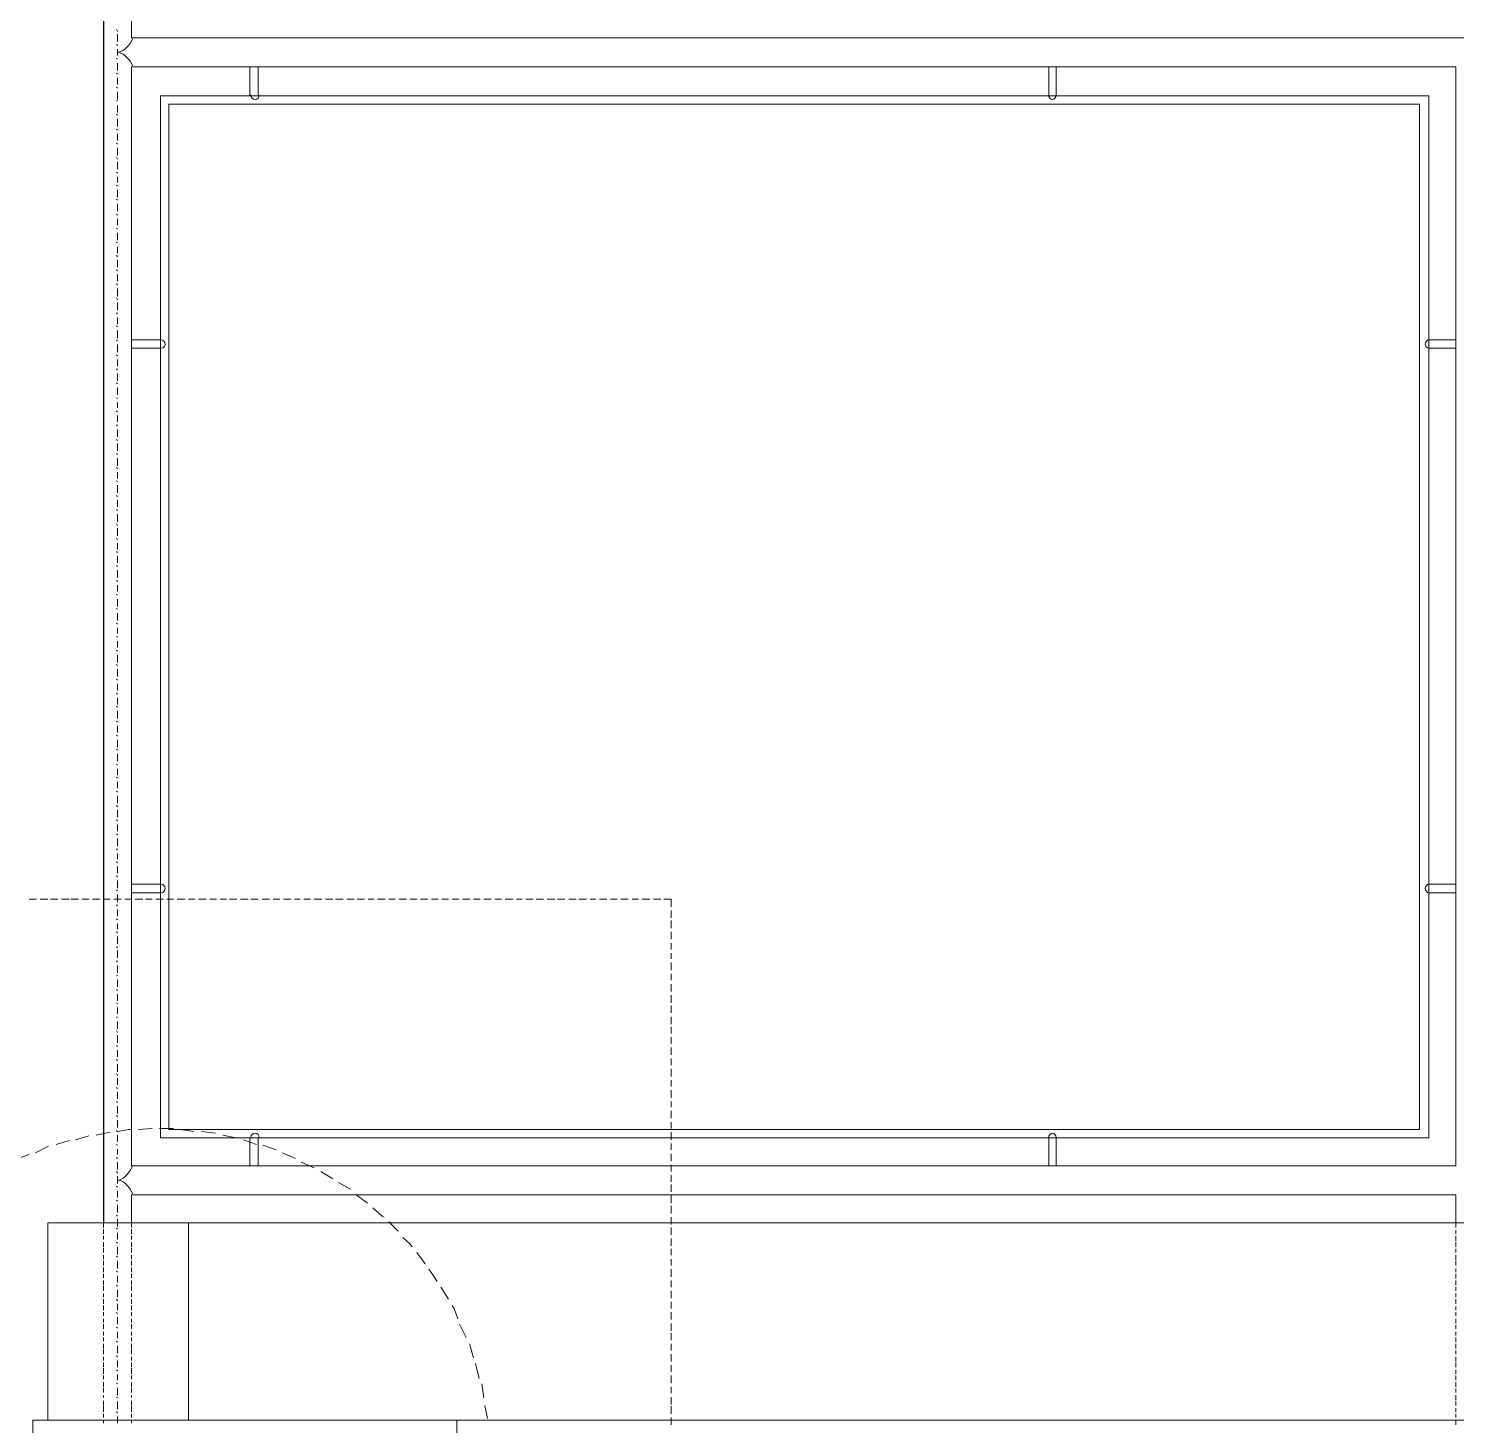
# Model space of a CAD drawing. Header units: millimetres. Extents: x 2928 to 3112, y 1220 to 1280.
# Drawn here: x 3056.533 to 3059.067, y 1234.446 to 1236.924 of the extents above; entities that cross this region are included whole.
import ezdxf

# ---------------------------------------------------------------- set-up
doc = ezdxf.new("R2010")
doc.units = ezdxf.units.MM

msp = doc.modelspace()

# ---------------------------------------------------------------- linework, layer by layer
at = {"color": 7, "linetype": 'Continuous', "lineweight": -2, "true_color": 0x000007}
msp.add_lwpolyline([(3098.42618, 1234.8053), (3098.42618, 1240.35609), (3056.66629, 1240.35609), (3056.66629, 1234.8053)], dxfattribs=at)
at = {"color": 7, "linetype": 'Continuous', "lineweight": 5, "true_color": 0x000007}
for points in [[(3056.71591, 1236.90752), (3056.71591, 1240.30647), (3056.71591, 1240.30647)], [(3056.71591, 1234.9062), (3056.71591, 1236.85625), (3059.06622, 1236.85625)], [(3056.92596, 1236.85625), (3056.92596, 1236.80497), (3056.92596, 1236.80497)], [(3056.94085, 1236.80497), (3056.94085, 1236.85625), (3056.92596, 1236.85625)], [(3058.34343, 1236.80497), (3058.34343, 1236.85625), (3058.35666, 1236.85625)], [(3058.35666, 1236.85625), (3058.35666, 1236.80497), (3058.35666, 1236.80497)], [(3059.06622, 1234.9062), (3059.06622, 1236.85625), (3059.06622, 1236.85625)], [(3056.71591, 1236.37163), (3056.76718, 1236.37163), (3056.76718, 1236.37163)], [(3056.76718, 1236.35674), (3056.71591, 1236.35674), (3056.71591, 1236.37163)], [(3059.06622, 1236.37163), (3059.01826, 1236.37163), (3059.01826, 1236.37163)], [(3059.01826, 1236.35674), (3059.06622, 1236.35674), (3059.06622, 1236.37163)], [(3056.76718, 1235.4057), (3056.71591, 1235.4057), (3056.71591, 1235.39081)], [(3056.71591, 1235.39081), (3056.76718, 1235.39081), (3056.76718, 1235.39081)], [(3059.01826, 1235.4057), (3059.06622, 1235.4057), (3059.06622, 1235.39081)], [(3059.06622, 1235.39081), (3059.01826, 1235.39081), (3059.01826, 1235.39081)], [(3056.92596, 1234.9062), (3056.92596, 1234.95581), (3056.92596, 1234.95581)], [(3056.94085, 1234.95581), (3056.94085, 1234.9062), (3056.92596, 1234.9062)], [(3058.34343, 1234.95581), (3058.34343, 1234.9062), (3058.35666, 1234.9062)], [(3058.35666, 1234.9062), (3058.35666, 1234.95581), (3058.35666, 1234.95581)], [(3056.71591, 1234.9062), (3059.06622, 1234.9062), (3059.06622, 1234.9062)], [(3056.71591, 1234.8053), (3056.71591, 1234.85492), (3056.71591, 1234.85492)], [(3056.71591, 1234.85492), (3059.06622, 1234.85492), (3059.06622, 1234.85492)], [(3059.06622, 1234.8053), (3059.06622, 1234.85492), (3059.06622, 1234.85492)]]:
    msp.add_lwpolyline(points, dxfattribs=at)
for points in [[(3056.71591, 1236.90752), (3061.46781, 1236.90752), (3061.46781, 1240.30647), (3056.71591, 1240.30647)], [(3059.01826, 1236.80497), (3056.76718, 1236.80497), (3056.76718, 1234.95581), (3059.01826, 1234.95581)], [(3056.78206, 1234.9707), (3059.00172, 1234.9707), (3059.00172, 1236.79009), (3056.78206, 1236.79009)]]:
    msp.add_lwpolyline(points, close=True, dxfattribs=at)
at = {"color": 252, "linetype": 'Continuous', "lineweight": 13, "true_color": 0x989898}
for points in [[(3056.6911, 1236.9191), (3056.68944, 1236.92241), (3056.68944, 1236.92241)], [(3056.6911, 1236.90091), (3056.6911, 1236.91414), (3056.6911, 1236.91414)], [(3056.6911, 1236.89429), (3056.68944, 1236.89594), (3056.68944, 1236.89594)], [(3056.6911, 1236.8761), (3056.6911, 1236.88767), (3056.6911, 1236.88767)], [(3056.6911, 1236.86948), (3056.68944, 1236.87113), (3056.68944, 1236.87113)], [(3056.6911, 1236.84963), (3056.6911, 1236.86286), (3056.6911, 1236.86286)], [(3056.6911, 1236.84302), (3056.68944, 1236.84467), (3056.68944, 1236.84467)], [(3056.6911, 1236.82482), (3056.6911, 1236.8364), (3056.6911, 1236.8364)], [(3056.6911, 1236.81821), (3056.68944, 1236.81986), (3056.68944, 1236.81986)], [(3056.6911, 1236.79836), (3056.6911, 1236.81159), (3056.6911, 1236.81159)], [(3056.6911, 1236.79505), (3056.68944, 1236.7967), (3056.68944, 1236.7967)], [(3056.6911, 1236.7752), (3056.6911, 1236.78843), (3056.6911, 1236.78843)], [(3056.6911, 1236.77024), (3056.68944, 1236.77189), (3056.68944, 1236.77189)], [(3056.6911, 1236.75039), (3056.6911, 1236.76362), (3056.6911, 1236.76362)], [(3056.6911, 1236.74378), (3056.68944, 1236.74543), (3056.68944, 1236.74543)], [(3056.6911, 1236.72558), (3056.6911, 1236.73716), (3056.6911, 1236.73716)], [(3056.6911, 1236.71897), (3056.68944, 1236.72062), (3056.68944, 1236.72062)], [(3056.6911, 1236.69912), (3056.6911, 1236.71235), (3056.6911, 1236.71235)], [(3056.6911, 1236.6925), (3056.68944, 1236.69581), (3056.68944, 1236.69581)], [(3056.6911, 1236.67431), (3056.6911, 1236.68754), (3056.6911, 1236.68754)], [(3056.6911, 1236.66769), (3056.68944, 1236.66935), (3056.68944, 1236.66935)], [(3056.6911, 1236.65115), (3056.6911, 1236.66108), (3056.6911, 1236.66108)], [(3056.6911, 1236.64454), (3056.68944, 1236.64619), (3056.68944, 1236.64619)], [(3056.6911, 1236.62469), (3056.6911, 1236.63792), (3056.6911, 1236.63792)], [(3056.6911, 1236.61973), (3056.68944, 1236.62138), (3056.68944, 1236.62138)], [(3056.6911, 1236.59988), (3056.6911, 1236.61311), (3056.6911, 1236.61311)], [(3056.6911, 1236.59326), (3056.68944, 1236.59492), (3056.68944, 1236.59492)], [(3056.6911, 1236.57507), (3056.6911, 1236.58665), (3056.6911, 1236.58665)], [(3056.6911, 1236.56845), (3056.68944, 1236.57011), (3056.68944, 1236.57011)], [(3056.6911, 1236.54861), (3056.6911, 1236.56184), (3056.6911, 1236.56184)], [(3056.6911, 1236.54364), (3056.68944, 1236.5453), (3056.68944, 1236.5453)], [(3056.6911, 1236.52545), (3056.6911, 1236.53703), (3056.6911, 1236.53703)], [(3056.6911, 1236.51883), (3056.68944, 1236.52214), (3056.68944, 1236.52214)], [(3056.6911, 1236.50064), (3056.6911, 1236.51387), (3056.6911, 1236.51387)], [(3056.6911, 1236.49402), (3056.68944, 1236.49568), (3056.68944, 1236.49568)], [(3056.6911, 1236.47583), (3056.6911, 1236.48741), (3056.6911, 1236.48741)], [(3056.6911, 1236.46921), (3056.68944, 1236.47087), (3056.68944, 1236.47087)], [(3056.6911, 1236.44937), (3056.6911, 1236.4626), (3056.6911, 1236.4626)], [(3056.6911, 1236.44275), (3056.68944, 1236.44606), (3056.68944, 1236.44606)], [(3056.6911, 1236.42456), (3056.6911, 1236.43779), (3056.6911, 1236.43779)], [(3056.6911, 1236.41794), (3056.68944, 1236.41959), (3056.68944, 1236.41959)], [(3056.6911, 1236.39478), (3056.68944, 1236.39644), (3056.68944, 1236.39644)], [(3056.6911, 1236.39975), (3056.6911, 1236.41132), (3056.6911, 1236.41132)], [(3056.6911, 1236.36997), (3056.68944, 1236.37163), (3056.68944, 1236.37163)], [(3056.6911, 1236.37494), (3056.6911, 1236.38817), (3056.6911, 1236.38817)], [(3056.6911, 1236.35013), (3056.6911, 1236.36336), (3056.6911, 1236.36336)], [(3056.6911, 1236.34351), (3056.68944, 1236.34517), (3056.68944, 1236.34517)], [(3056.6911, 1236.3187), (3056.68944, 1236.32036), (3056.68944, 1236.32036)], [(3056.6911, 1236.32532), (3056.6911, 1236.3369), (3056.6911, 1236.3369)], [(3056.6911, 1236.29389), (3056.68944, 1236.29555), (3056.68944, 1236.29555)], [(3056.6911, 1236.29885), (3056.6911, 1236.31209), (3056.6911, 1236.31209)], [(3056.6911, 1236.27404), (3056.6911, 1236.28728), (3056.6911, 1236.28728)], [(3056.6911, 1236.26743), (3056.68944, 1236.26908), (3056.68944, 1236.26908)], [(3056.6911, 1236.24427), (3056.68944, 1236.24593), (3056.68944, 1236.24593)], [(3056.6911, 1236.25089), (3056.6911, 1236.26081), (3056.6911, 1236.26081)], [(3056.6911, 1236.21946), (3056.68944, 1236.22112), (3056.68944, 1236.22112)], [(3056.6911, 1236.22608), (3056.6911, 1236.23766), (3056.6911, 1236.23766)], [(3056.6911, 1236.193), (3056.68944, 1236.19465), (3056.68944, 1236.19465)], [(3056.6911, 1236.19961), (3056.6911, 1236.21285), (3056.6911, 1236.21285)], [(3056.6911, 1236.16819), (3056.68944, 1236.16984), (3056.68944, 1236.16984)], [(3056.6911, 1236.1748), (3056.6911, 1236.18804), (3056.6911, 1236.18804)], [(3056.6911, 1236.14338), (3056.68944, 1236.14503), (3056.68944, 1236.14503)], [(3056.6911, 1236.14834), (3056.6911, 1236.16157), (3056.6911, 1236.16157)], [(3056.6911, 1236.12022), (3056.68944, 1236.12188), (3056.68944, 1236.12188)], [(3056.6911, 1236.12518), (3056.6911, 1236.13676), (3056.6911, 1236.13676)], [(3056.6911, 1236.09376), (3056.68944, 1236.09541), (3056.68944, 1236.09541)], [(3056.6911, 1236.10037), (3056.6911, 1236.11361), (3056.6911, 1236.11361)], [(3056.6911, 1236.06895), (3056.68944, 1236.0706), (3056.68944, 1236.0706)], [(3056.6911, 1236.07556), (3056.6911, 1236.08714), (3056.6911, 1236.08714)], [(3056.6911, 1236.04249), (3056.68944, 1236.04579), (3056.68944, 1236.04579)], [(3056.6911, 1236.0491), (3056.6911, 1236.06233), (3056.6911, 1236.06233)], [(3056.6911, 1236.01768), (3056.68944, 1236.01933), (3056.68944, 1236.01933)], [(3056.6911, 1236.02429), (3056.6911, 1236.03752), (3056.6911, 1236.03752)], [(3056.6911, 1235.99452), (3056.68944, 1235.99617), (3056.68944, 1235.99617)], [(3056.6911, 1235.99948), (3056.6911, 1236.01106), (3056.6911, 1236.01106)], [(3056.6911, 1235.96971), (3056.68944, 1235.97136), (3056.68944, 1235.97136)], [(3056.6911, 1235.97633), (3056.6911, 1235.9879), (3056.6911, 1235.9879)], [(3056.6911, 1235.94325), (3056.68944, 1235.9449), (3056.68944, 1235.9449)], [(3056.6911, 1235.94986), (3056.6911, 1235.96309), (3056.6911, 1235.96309)], [(3056.6911, 1235.91844), (3056.68944, 1235.92009), (3056.68944, 1235.92009)], [(3056.6911, 1235.92505), (3056.6911, 1235.93663), (3056.6911, 1235.93663)], [(3056.6911, 1235.89363), (3056.68944, 1235.89528), (3056.68944, 1235.89528)], [(3056.6911, 1235.89859), (3056.6911, 1235.91182), (3056.6911, 1235.91182)], [(3056.6911, 1235.86716), (3056.68944, 1235.86882), (3056.68944, 1235.86882)], [(3056.6911, 1235.87378), (3056.6911, 1235.88701), (3056.6911, 1235.88701)], [(3056.6911, 1235.84401), (3056.68944, 1235.84566), (3056.68944, 1235.84566)], [(3056.6911, 1235.85062), (3056.6911, 1235.86055), (3056.6911, 1235.86055)], [(3056.6911, 1235.8192), (3056.68944, 1235.82085), (3056.68944, 1235.82085)], [(3056.6911, 1235.82581), (3056.6911, 1235.83739), (3056.6911, 1235.83739)], [(3056.6911, 1235.79273), (3056.68944, 1235.79604), (3056.68944, 1235.79604)], [(3056.6911, 1235.79935), (3056.6911, 1235.81258), (3056.6911, 1235.81258)], [(3056.6911, 1235.76792), (3056.68944, 1235.76958), (3056.68944, 1235.76958)], [(3056.6911, 1235.77454), (3056.6911, 1235.78777), (3056.6911, 1235.78777)], [(3056.6911, 1235.74311), (3056.68944, 1235.74477), (3056.68944, 1235.74477)], [(3056.6911, 1235.74973), (3056.6911, 1235.76131), (3056.6911, 1235.76131)], [(3056.6911, 1235.71996), (3056.68944, 1235.72161), (3056.68944, 1235.72161)], [(3056.6911, 1235.72492), (3056.6911, 1235.7365), (3056.6911, 1235.7365)], [(3056.6911, 1235.70011), (3056.6911, 1235.71334), (3056.6911, 1235.71334)], [(3056.6911, 1235.69349), (3056.68944, 1235.69515), (3056.68944, 1235.69515)], [(3056.6911, 1235.6753), (3056.6911, 1235.68688), (3056.6911, 1235.68688)], [(3056.6911, 1235.66868), (3056.68944, 1235.67034), (3056.68944, 1235.67034)], [(3056.6911, 1235.64884), (3056.6911, 1235.66207), (3056.6911, 1235.66207)], [(3056.6911, 1235.64387), (3056.68944, 1235.64553), (3056.68944, 1235.64553)], [(3056.6911, 1235.62403), (3056.6911, 1235.63726), (3056.6911, 1235.63726)], [(3056.6911, 1235.61741), (3056.68944, 1235.61906), (3056.68944, 1235.61906)], [(3056.6911, 1235.59922), (3056.6911, 1235.61079), (3056.6911, 1235.61079)], [(3056.6911, 1235.59425), (3056.68944, 1235.59591), (3056.68944, 1235.59591)], [(3056.6911, 1235.57606), (3056.6911, 1235.58764), (3056.6911, 1235.58764)], [(3056.6911, 1235.56944), (3056.68944, 1235.5711), (3056.68944, 1235.5711)], [(3056.6911, 1235.5496), (3056.6911, 1235.56283), (3056.6911, 1235.56283)], [(3056.6911, 1235.54298), (3056.68944, 1235.54629), (3056.68944, 1235.54629)], [(3056.6911, 1235.52479), (3056.6911, 1235.53802), (3056.6911, 1235.53802)], [(3056.6911, 1235.51817), (3056.68944, 1235.51982), (3056.68944, 1235.51982)], [(3056.6911, 1235.49998), (3056.6911, 1235.51155), (3056.6911, 1235.51155)], [(3056.6911, 1235.49336), (3056.68944, 1235.49502), (3056.68944, 1235.49502)], [(3056.6911, 1235.47351), (3056.6911, 1235.48675), (3056.6911, 1235.48675)], [(3056.6911, 1235.4669), (3056.68944, 1235.46855), (3056.68944, 1235.46855)], [(3056.6911, 1235.45036), (3056.6911, 1235.46028), (3056.6911, 1235.46028)], [(3056.6911, 1235.44374), (3056.68944, 1235.4454), (3056.68944, 1235.4454)], [(3056.6911, 1235.42555), (3056.6911, 1235.43713), (3056.6911, 1235.43713)], [(3056.6911, 1235.41893), (3056.68944, 1235.42059), (3056.68944, 1235.42059)], [(3056.6911, 1235.39908), (3056.6911, 1235.41232), (3056.6911, 1235.41232)], [(3056.6911, 1235.39412), (3056.68944, 1235.39578), (3056.68944, 1235.39578)], [(3056.6911, 1235.37427), (3056.6911, 1235.38751), (3056.6911, 1235.38751)], [(3056.6911, 1235.36766), (3056.68944, 1235.36931), (3056.68944, 1235.36931)], [(3056.6911, 1235.34946), (3056.6911, 1235.36104), (3056.6911, 1235.36104)], [(3056.6911, 1235.34285), (3056.68944, 1235.3445), (3056.68944, 1235.3445)], [(3056.6911, 1235.32631), (3056.6911, 1235.33623), (3056.6911, 1235.33623)], [(3056.6911, 1235.31969), (3056.68944, 1235.32135), (3056.68944, 1235.32135)], [(3056.6911, 1235.29984), (3056.6911, 1235.31308), (3056.6911, 1235.31308)], [(3056.6911, 1235.29323), (3056.68944, 1235.29488), (3056.68944, 1235.29488)], [(3056.6911, 1235.27503), (3056.6911, 1235.28827), (3056.6911, 1235.28827)], [(3056.6911, 1235.26842), (3056.68944, 1235.27007), (3056.68944, 1235.27007)], [(3056.6911, 1235.24857), (3056.6911, 1235.2618), (3056.6911, 1235.2618)], [(3056.6911, 1235.24361), (3056.68944, 1235.24526), (3056.68944, 1235.24526)], [(3056.6911, 1235.22376), (3056.6911, 1235.23699), (3056.6911, 1235.23699)], [(3056.6911, 1235.21714), (3056.68944, 1235.2188), (3056.68944, 1235.2188)], [(3056.6911, 1235.19895), (3056.6911, 1235.21053), (3056.6911, 1235.21053)], [(3056.6911, 1235.19399), (3056.68944, 1235.19564), (3056.68944, 1235.19564)], [(3056.6911, 1235.1758), (3056.6911, 1235.18737), (3056.6911, 1235.18737)], [(3056.6911, 1235.16918), (3056.68944, 1235.17083), (3056.68944, 1235.17083)], [(3056.6911, 1235.14933), (3056.6911, 1235.16256), (3056.6911, 1235.16256)], [(3056.6911, 1235.14272), (3056.68944, 1235.14602), (3056.68944, 1235.14602)], [(3056.6911, 1235.12452), (3056.6911, 1235.13775), (3056.6911, 1235.13775)], [(3056.6911, 1235.11791), (3056.68944, 1235.11956), (3056.68944, 1235.11956)], [(3056.6911, 1235.09971), (3056.6911, 1235.11129), (3056.6911, 1235.11129)], [(3056.6911, 1235.0931), (3056.68944, 1235.09475), (3056.68944, 1235.09475)], [(3056.6911, 1235.07325), (3056.6911, 1235.08648), (3056.6911, 1235.08648)], [(3056.6911, 1235.06663), (3056.68944, 1235.06994), (3056.68944, 1235.06994)], [(3056.6911, 1235.05009), (3056.6911, 1235.06167), (3056.6911, 1235.06167)], [(3056.6911, 1235.04348), (3056.68944, 1235.04513), (3056.68944, 1235.04513)], [(3056.6911, 1235.02528), (3056.6911, 1235.03686), (3056.6911, 1235.03686)], [(3056.6911, 1235.01867), (3056.68944, 1235.02032), (3056.68944, 1235.02032)], [(3056.6911, 1234.99882), (3056.6911, 1235.01205), (3056.6911, 1235.01205)], [(3056.6911, 1234.99386), (3056.68944, 1234.99551), (3056.68944, 1234.99551)], [(3056.6911, 1234.97401), (3056.6911, 1234.98724), (3056.6911, 1234.98724)], [(3056.6911, 1234.96739), (3056.68944, 1234.96905), (3056.68944, 1234.96905)], [(3056.6911, 1234.9492), (3056.6911, 1234.96078), (3056.6911, 1234.96078)], [(3056.6911, 1234.94258), (3056.68944, 1234.94424), (3056.68944, 1234.94424)], [(3056.6911, 1234.92604), (3056.6911, 1234.93597), (3056.6911, 1234.93597)], [(3056.6911, 1234.91943), (3056.68944, 1234.92108), (3056.68944, 1234.92108)], [(3056.6911, 1234.89958), (3056.6911, 1234.91281), (3056.6911, 1234.91281)], [(3056.6911, 1234.89296), (3056.68944, 1234.89627), (3056.68944, 1234.89627)], [(3056.6911, 1234.87477), (3056.6911, 1234.888), (3056.6911, 1234.888)], [(3056.6911, 1234.86815), (3056.68944, 1234.86981), (3056.68944, 1234.86981)], [(3056.6911, 1234.84996), (3056.6911, 1234.86154), (3056.6911, 1234.86154)], [(3056.6911, 1234.84334), (3056.68944, 1234.845), (3056.68944, 1234.845)], [(3056.6911, 1234.8235), (3056.6911, 1234.83673), (3056.6911, 1234.83673)], [(3056.66629, 1234.79703), (3056.66629, 1234.8053), (3056.66629, 1234.8053)], [(3056.6911, 1234.81688), (3056.68944, 1234.81853), (3056.68944, 1234.81853)], [(3056.6911, 1234.79869), (3056.6911, 1234.81192), (3056.6911, 1234.81192)], [(3056.71591, 1234.8053), (3056.71591, 1234.79703), (3056.71591, 1234.79703)], [(3059.06622, 1234.8053), (3059.06622, 1234.79703), (3059.06622, 1234.79703)], [(3056.66629, 1234.78545), (3056.66629, 1234.79372), (3056.66629, 1234.79372)], [(3056.66629, 1234.77553), (3056.66629, 1234.78215), (3056.66629, 1234.78215)], [(3056.6911, 1234.79372), (3056.68944, 1234.79538), (3056.68944, 1234.79538)], [(3056.6911, 1234.77553), (3056.6911, 1234.78711), (3056.6911, 1234.78711)], [(3056.71591, 1234.79372), (3056.71591, 1234.78545), (3056.71591, 1234.78545)], [(3056.71591, 1234.78215), (3056.71591, 1234.77553), (3056.71591, 1234.77553)], [(3059.06622, 1234.79207), (3059.06622, 1234.78545), (3059.06622, 1234.78545)], [(3059.06622, 1234.78215), (3059.06622, 1234.77222), (3059.06622, 1234.77222)], [(3056.66629, 1234.7623), (3056.66629, 1234.77057), (3056.66629, 1234.77057)], [(3056.66629, 1234.75237), (3056.66629, 1234.76064), (3056.66629, 1234.76064)], [(3056.6911, 1234.76891), (3056.68944, 1234.77057), (3056.68944, 1234.77057)], [(3056.6911, 1234.74907), (3056.6911, 1234.7623), (3056.6911, 1234.7623)], [(3056.71591, 1234.77057), (3056.71591, 1234.7623), (3056.71591, 1234.7623)], [(3056.71591, 1234.76064), (3056.71591, 1234.75237), (3056.71591, 1234.75237)], [(3059.06622, 1234.77057), (3059.06622, 1234.7623), (3059.06622, 1234.7623)], [(3059.06622, 1234.75899), (3059.06622, 1234.75237), (3059.06622, 1234.75237)], [(3056.66629, 1234.7408), (3056.66629, 1234.74741), (3056.66629, 1234.74741)], [(3056.66629, 1234.72922), (3056.66629, 1234.73749), (3056.66629, 1234.73749)], [(3056.66629, 1234.71764), (3056.66629, 1234.72591), (3056.66629, 1234.72591)], [(3056.6911, 1234.7441), (3056.68944, 1234.74576), (3056.68944, 1234.74576)], [(3056.6911, 1234.72426), (3056.6911, 1234.73749), (3056.6911, 1234.73749)], [(3056.71591, 1234.74741), (3056.71591, 1234.7408), (3056.71591, 1234.7408)], [(3056.71591, 1234.73749), (3056.71591, 1234.72922), (3056.71591, 1234.72922)], [(3056.71591, 1234.72591), (3056.71591, 1234.71764), (3056.71591, 1234.71764)], [(3059.06622, 1234.74741), (3059.06622, 1234.73914), (3059.06622, 1234.73914)], [(3059.06622, 1234.73749), (3059.06622, 1234.72922), (3059.06622, 1234.72922)], [(3059.06622, 1234.72426), (3059.06622, 1234.71764), (3059.06622, 1234.71764)], [(3056.66629, 1234.70772), (3056.66629, 1234.71433), (3056.66629, 1234.71433)], [(3056.66629, 1234.69448), (3056.66629, 1234.70275), (3056.66629, 1234.70275)], [(3056.6911, 1234.71764), (3056.68944, 1234.71929), (3056.68944, 1234.71929)], [(3056.6911, 1234.69945), (3056.6911, 1234.71102), (3056.6911, 1234.71102)], [(3056.71591, 1234.71433), (3056.71591, 1234.70772), (3056.71591, 1234.70772)], [(3056.71591, 1234.70275), (3056.71591, 1234.69448), (3056.71591, 1234.69448)], [(3059.06622, 1234.71433), (3059.06622, 1234.70606), (3059.06622, 1234.70606)], [(3059.06622, 1234.70275), (3059.06622, 1234.69448), (3059.06622, 1234.69448)], [(3056.66629, 1234.68456), (3056.66629, 1234.69283), (3056.66629, 1234.69283)], [(3056.66629, 1234.67298), (3056.66629, 1234.6796), (3056.66629, 1234.6796)], [(3056.6911, 1234.69283), (3056.68944, 1234.69448), (3056.68944, 1234.69448)], [(3056.6911, 1234.67298), (3056.6911, 1234.68621), (3056.6911, 1234.68621)], [(3056.71591, 1234.69283), (3056.71591, 1234.68456), (3056.71591, 1234.68456)], [(3056.71591, 1234.6796), (3056.71591, 1234.67298), (3056.71591, 1234.67298)], [(3059.06622, 1234.69118), (3059.06622, 1234.68456), (3059.06622, 1234.68456)], [(3059.06622, 1234.6796), (3059.06622, 1234.67298), (3059.06622, 1234.67298)], [(3056.66629, 1234.6614), (3056.66629, 1234.66967), (3056.66629, 1234.66967)], [(3056.66629, 1234.64983), (3056.66629, 1234.6581), (3056.66629, 1234.6581)], [(3056.6911, 1234.66637), (3056.68944, 1234.66967), (3056.68944, 1234.66967)], [(3056.6911, 1234.64983), (3056.6911, 1234.6614), (3056.6911, 1234.6614)], [(3056.71591, 1234.66967), (3056.71591, 1234.6614), (3056.71591, 1234.6614)], [(3056.71591, 1234.6581), (3056.71591, 1234.64983), (3056.71591, 1234.64983)], [(3059.06622, 1234.66967), (3059.06622, 1234.6614), (3059.06622, 1234.6614)], [(3059.06622, 1234.65644), (3059.06622, 1234.64983), (3059.06622, 1234.64983)], [(3056.66629, 1234.6399), (3056.66629, 1234.64652), (3056.66629, 1234.64652)], [(3056.66629, 1234.62833), (3056.66629, 1234.63494), (3056.66629, 1234.63494)], [(3056.66629, 1234.61675), (3056.66629, 1234.62502), (3056.66629, 1234.62502)], [(3056.6911, 1234.64321), (3056.68944, 1234.64652), (3056.68944, 1234.64652)], [(3056.6911, 1234.62502), (3056.6911, 1234.63825), (3056.6911, 1234.63825)], [(3056.71591, 1234.64652), (3056.71591, 1234.6399), (3056.71591, 1234.6399)], [(3056.71591, 1234.63494), (3056.71591, 1234.62833), (3056.71591, 1234.62833)], [(3056.71591, 1234.62502), (3056.71591, 1234.61675), (3056.71591, 1234.61675)], [(3059.06622, 1234.64652), (3059.06622, 1234.6399), (3059.06622, 1234.6399)], [(3059.06622, 1234.63494), (3059.06622, 1234.62667), (3059.06622, 1234.62667)], [(3059.06622, 1234.62336), (3059.06622, 1234.61675), (3059.06622, 1234.61675)], [(3056.66629, 1234.60517), (3056.66629, 1234.61179), (3056.66629, 1234.61179)], [(3056.66629, 1234.59525), (3056.66629, 1234.60186), (3056.66629, 1234.60186)], [(3056.6911, 1234.6184), (3056.68944, 1234.62006), (3056.68944, 1234.62006)], [(3056.6911, 1234.60021), (3056.6911, 1234.61179), (3056.6911, 1234.61179)], [(3056.71591, 1234.61179), (3056.71591, 1234.60517), (3056.71591, 1234.60517)], [(3056.71591, 1234.60186), (3056.71591, 1234.59525), (3056.71591, 1234.59525)], [(3059.06622, 1234.61179), (3059.06622, 1234.60517), (3059.06622, 1234.60517)], [(3059.06622, 1234.60186), (3059.06622, 1234.59359), (3059.06622, 1234.59359)], [(3056.66629, 1234.58201), (3056.66629, 1234.59028), (3056.66629, 1234.59028)], [(3056.66629, 1234.57209), (3056.66629, 1234.58036), (3056.66629, 1234.58036)], [(3056.6911, 1234.59359), (3056.68944, 1234.59525), (3056.68944, 1234.59525)], [(3056.6911, 1234.57374), (3056.6911, 1234.58698), (3056.6911, 1234.58698)], [(3056.71591, 1234.59028), (3056.71591, 1234.58201), (3056.71591, 1234.58201)], [(3056.71591, 1234.58036), (3056.71591, 1234.57209), (3056.71591, 1234.57209)], [(3059.06622, 1234.59028), (3059.06622, 1234.58201), (3059.06622, 1234.58201)], [(3059.06622, 1234.57871), (3059.06622, 1234.57209), (3059.06622, 1234.57209)], [(3056.66629, 1234.56051), (3056.66629, 1234.56713), (3056.66629, 1234.56713)], [(3056.66629, 1234.54893), (3056.66629, 1234.5572), (3056.66629, 1234.5572)], [(3056.66629, 1234.53736), (3056.66629, 1234.54728), (3056.66629, 1234.54728)], [(3056.6911, 1234.56713), (3056.68944, 1234.56878), (3056.68944, 1234.56878)], [(3056.6911, 1234.54893), (3056.6911, 1234.56051), (3056.6911, 1234.56051)], [(3056.71591, 1234.56713), (3056.71591, 1234.56051), (3056.71591, 1234.56051)], [(3056.71591, 1234.5572), (3056.71591, 1234.54893), (3056.71591, 1234.54893)], [(3056.71591, 1234.54728), (3056.71591, 1234.53736), (3056.71591, 1234.53736)], [(3059.06622, 1234.56713), (3059.06622, 1234.55886), (3059.06622, 1234.55886)], [(3059.06622, 1234.5572), (3059.06622, 1234.54893), (3059.06622, 1234.54893)], [(3056.66629, 1234.52743), (3056.66629, 1234.53405), (3056.66629, 1234.53405)], [(3056.66629, 1234.5142), (3056.66629, 1234.52247), (3056.66629, 1234.52247)], [(3056.6911, 1234.54232), (3056.68944, 1234.54397), (3056.68944, 1234.54397)], [(3056.6911, 1234.52578), (3056.6911, 1234.5357), (3056.6911, 1234.5357)], [(3056.71591, 1234.53405), (3056.71591, 1234.52743), (3056.71591, 1234.52743)], [(3056.71591, 1234.52247), (3056.71591, 1234.5142), (3056.71591, 1234.5142)], [(3059.06622, 1234.54397), (3059.06622, 1234.53736), (3059.06622, 1234.53736)], [(3059.06622, 1234.53405), (3059.06622, 1234.52578), (3059.06622, 1234.52578)], [(3059.06622, 1234.52247), (3059.06622, 1234.5142), (3059.06622, 1234.5142)], [(3056.66629, 1234.50428), (3056.66629, 1234.51255), (3056.66629, 1234.51255)], [(3056.66629, 1234.49435), (3056.66629, 1234.49931), (3056.66629, 1234.49931)], [(3056.6911, 1234.51916), (3056.68944, 1234.52082), (3056.68944, 1234.52082)], [(3056.6911, 1234.49435), (3056.68944, 1234.49601), (3056.68944, 1234.49601)], [(3056.6911, 1234.49931), (3056.6911, 1234.51255), (3056.6911, 1234.51255)], [(3056.71591, 1234.51255), (3056.71591, 1234.50428), (3056.71591, 1234.50428)], [(3056.71591, 1234.49931), (3056.71591, 1234.49435), (3056.71591, 1234.49435)], [(3059.06622, 1234.51089), (3059.06622, 1234.50428), (3059.06622, 1234.50428)], [(3059.06622, 1234.49931), (3059.06622, 1234.49104), (3059.06622, 1234.49104)], [(3056.66629, 1234.48112), (3056.66629, 1234.48939), (3056.66629, 1234.48939)], [(3056.66629, 1234.46954), (3056.66629, 1234.47947), (3056.66629, 1234.47947)], [(3056.6911, 1234.4745), (3056.6911, 1234.48774), (3056.6911, 1234.48774)], [(3056.71591, 1234.48939), (3056.71591, 1234.48112), (3056.71591, 1234.48112)], [(3056.71591, 1234.47947), (3056.71591, 1234.46954), (3056.71591, 1234.46954)], [(3059.06622, 1234.48939), (3059.06622, 1234.48112), (3059.06622, 1234.48112)], [(3059.06622, 1234.47616), (3059.06622, 1234.46954), (3059.06622, 1234.46954)], [(3056.66629, 1234.45962), (3056.66629, 1234.46623), (3056.66629, 1234.46623)], [(3056.66629, 1234.44969), (3056.66629, 1234.45466), (3056.66629, 1234.45466)], [(3056.6911, 1234.46789), (3056.68944, 1234.46954), (3056.68944, 1234.46954)], [(3056.6911, 1234.44969), (3056.6911, 1234.46127), (3056.6911, 1234.46127)], [(3056.71591, 1234.46623), (3056.71591, 1234.45962), (3056.71591, 1234.45962)], [(3056.71591, 1234.45466), (3056.71591, 1234.44969), (3056.71591, 1234.44969)], [(3077.85553, 1234.45466), (3057.29315, 1234.45466), (3057.29315, 1234.45466)], [(3059.06622, 1234.46623), (3059.06622, 1234.45962), (3059.06622, 1234.45962)], [(3059.06622, 1234.45466), (3059.06622, 1234.44639), (3059.06622, 1234.44639)]]:
    msp.add_lwpolyline(points, dxfattribs=at)
at = {"color": 7, "linetype": 'Continuous', "lineweight": 20, "true_color": 0x000007}
for points in [[(3056.53397, 1235.37924), (3056.5472, 1235.37924), (3056.5472, 1235.37924)], [(3056.55381, 1235.37924), (3056.56705, 1235.37924), (3056.56705, 1235.37924)], [(3056.57201, 1235.37924), (3056.58524, 1235.37924), (3056.58524, 1235.37924)], [(3056.59186, 1235.37924), (3056.60509, 1235.37924), (3056.60509, 1235.37924)], [(3056.6084, 1235.37924), (3056.62163, 1235.37924), (3056.62163, 1235.37924)], [(3056.62824, 1235.37924), (3056.63982, 1235.37924), (3056.63982, 1235.37924)], [(3056.64644, 1235.37924), (3056.65967, 1235.37924), (3056.65967, 1235.37924)], [(3056.66629, 1235.37924), (3056.67786, 1235.37924), (3056.67786, 1235.37924)], [(3056.68448, 1235.37924), (3056.69771, 1235.37924), (3056.69771, 1235.37924)], [(3056.70433, 1235.37924), (3056.71591, 1235.37924), (3056.71591, 1235.37924)], [(3056.72252, 1235.37924), (3056.73575, 1235.37924), (3056.73575, 1235.37924)], [(3056.74071, 1235.37924), (3056.75229, 1235.37924), (3056.75229, 1235.37924)], [(3056.75891, 1235.37924), (3056.77214, 1235.37924), (3056.77214, 1235.37924)], [(3056.77876, 1235.37924), (3056.79033, 1235.37924), (3056.79033, 1235.37924)], [(3056.79695, 1235.37924), (3056.81018, 1235.37924), (3056.81018, 1235.37924)], [(3056.8168, 1235.37924), (3056.82838, 1235.37924), (3056.82838, 1235.37924)], [(3056.83499, 1235.37924), (3056.84822, 1235.37924), (3056.84822, 1235.37924)], [(3056.85484, 1235.37924), (3056.86642, 1235.37924), (3056.86642, 1235.37924)], [(3056.87303, 1235.37924), (3056.88461, 1235.37924), (3056.88461, 1235.37924)], [(3056.88957, 1235.37924), (3056.90281, 1235.37924), (3056.90281, 1235.37924)], [(3056.90942, 1235.37924), (3056.92265, 1235.37924), (3056.92265, 1235.37924)], [(3056.92762, 1235.37924), (3056.94085, 1235.37924), (3056.94085, 1235.37924)], [(3056.94746, 1235.37924), (3056.9607, 1235.37924), (3056.9607, 1235.37924)], [(3056.96731, 1235.37924), (3056.97889, 1235.37924), (3056.97889, 1235.37924)], [(3056.98551, 1235.37924), (3056.99874, 1235.37924), (3056.99874, 1235.37924)], [(3057.00535, 1235.37924), (3057.01528, 1235.37924), (3057.01528, 1235.37924)], [(3057.02189, 1235.37924), (3057.03347, 1235.37924), (3057.03347, 1235.37924)], [(3057.04009, 1235.37924), (3057.05332, 1235.37924), (3057.05332, 1235.37924)], [(3057.05993, 1235.37924), (3057.07317, 1235.37924), (3057.07317, 1235.37924)], [(3057.07813, 1235.37924), (3057.09136, 1235.37924), (3057.09136, 1235.37924)], [(3057.09798, 1235.37924), (3057.11121, 1235.37924), (3057.11121, 1235.37924)], [(3057.11617, 1235.37924), (3057.1294, 1235.37924), (3057.1294, 1235.37924)], [(3057.13602, 1235.37924), (3057.14594, 1235.37924), (3057.14594, 1235.37924)], [(3057.15256, 1235.37924), (3057.16579, 1235.37924), (3057.16579, 1235.37924)], [(3057.17241, 1235.37924), (3057.18398, 1235.37924), (3057.18398, 1235.37924)], [(3057.1906, 1235.37924), (3057.20383, 1235.37924), (3057.20383, 1235.37924)], [(3057.21045, 1235.37924), (3057.22203, 1235.37924), (3057.22203, 1235.37924)], [(3057.22864, 1235.37924), (3057.24187, 1235.37924), (3057.24187, 1235.37924)], [(3057.24849, 1235.37924), (3057.26007, 1235.37924), (3057.26007, 1235.37924)], [(3057.26668, 1235.37924), (3057.27826, 1235.37924), (3057.27826, 1235.37924)], [(3057.28488, 1235.37924), (3057.29646, 1235.37924), (3057.29646, 1235.37924)], [(3057.30307, 1235.37924), (3057.3163, 1235.37924), (3057.3163, 1235.37924)], [(3057.32292, 1235.37924), (3057.3345, 1235.37924), (3057.3345, 1235.37924)], [(3057.34111, 1235.37924), (3057.35434, 1235.37924), (3057.35434, 1235.37924)], [(3057.36096, 1235.37924), (3057.37254, 1235.37924), (3057.37254, 1235.37924)], [(3057.37915, 1235.37924), (3057.39239, 1235.37924), (3057.39239, 1235.37924)], [(3057.399, 1235.37924), (3057.40893, 1235.37924), (3057.40893, 1235.37924)], [(3057.41554, 1235.37924), (3057.42877, 1235.37924), (3057.42877, 1235.37924)], [(3057.43374, 1235.37924), (3057.44697, 1235.37924), (3057.44697, 1235.37924)], [(3057.45358, 1235.37924), (3057.46682, 1235.37924), (3057.46682, 1235.37924)], [(3057.47178, 1235.37924), (3057.48501, 1235.37924), (3057.48501, 1235.37924)], [(3057.49163, 1235.37924), (3057.50486, 1235.37924), (3057.50486, 1235.37924)], [(3057.50982, 1235.37924), (3057.52305, 1235.37924), (3057.52305, 1235.37924)], [(3057.52967, 1235.37924), (3057.53959, 1235.37924), (3057.53959, 1235.37924)], [(3057.54621, 1235.37924), (3057.55944, 1235.37924), (3057.55944, 1235.37924)], [(3057.56606, 1235.37924), (3057.57763, 1235.37924), (3057.57763, 1235.37924)], [(3057.58425, 1235.37924), (3057.59748, 1235.37924), (3057.59748, 1235.37924)], [(3057.6041, 1235.37924), (3057.61567, 1235.37924), (3057.61567, 1235.37924)], [(3057.62229, 1235.37924), (3057.63552, 1235.37924), (3057.63552, 1235.37924)], [(3057.64214, 1235.37924), (3057.65537, 1235.37924), (3057.65537, 1235.37924)], [(3057.66033, 1235.37924), (3057.67356, 1235.37924), (3057.67356, 1235.37924)], [(3057.67356, 1235.37924), (3057.67356, 1235.366), (3057.67356, 1235.366)], [(3057.67356, 1235.35939), (3057.67356, 1235.34616), (3057.67356, 1235.34616)], [(3057.67356, 1235.34119), (3057.67356, 1235.32796), (3057.67356, 1235.32796)], [(3057.67356, 1235.32135), (3057.67356, 1235.30811), (3057.67356, 1235.30811)], [(3057.67356, 1235.3015), (3057.67356, 1235.28992), (3057.67356, 1235.28992)], [(3057.67356, 1235.2833), (3057.67356, 1235.27338), (3057.67356, 1235.27338)], [(3057.67356, 1235.26676), (3057.67356, 1235.25353), (3057.67356, 1235.25353)], [(3057.67356, 1235.24692), (3057.67356, 1235.23534), (3057.67356, 1235.23534)], [(3057.67356, 1235.22872), (3057.67356, 1235.21549), (3057.67356, 1235.21549)], [(3057.67356, 1235.20888), (3057.67356, 1235.19564), (3057.67356, 1235.19564)], [(3057.67356, 1235.19068), (3057.67356, 1235.17745), (3057.67356, 1235.17745)], [(3057.67356, 1235.17083), (3057.67356, 1235.1576), (3057.67356, 1235.1576)], [(3057.67356, 1235.15264), (3057.67356, 1235.14106), (3057.67356, 1235.14106)], [(3057.67356, 1235.13445), (3057.67356, 1235.12287), (3057.67356, 1235.12287)], [(3057.67356, 1235.11625), (3057.67356, 1235.10302), (3057.67356, 1235.10302)], [(3057.67356, 1235.0964), (3057.67356, 1235.08483), (3057.67356, 1235.08483)], [(3057.67356, 1235.07821), (3057.67356, 1235.06498), (3057.67356, 1235.06498)], [(3057.67356, 1235.05836), (3057.67356, 1235.04678), (3057.67356, 1235.04678)], [(3057.67356, 1235.04017), (3057.67356, 1235.02694), (3057.67356, 1235.02694)], [(3057.67356, 1235.02032), (3057.67356, 1235.0104), (3057.67356, 1235.0104)], [(3057.67356, 1235.00378), (3057.67356, 1234.99055), (3057.67356, 1234.99055)], [(3057.67356, 1234.98393), (3057.67356, 1234.97235), (3057.67356, 1234.97235)], [(3056.63982, 1234.95912), (3056.61667, 1234.95251), (3056.61667, 1234.95251)], [(3056.67786, 1234.96574), (3056.65305, 1234.96078), (3056.65305, 1234.96078)], [(3056.71425, 1234.9707), (3056.71094, 1234.9707), (3056.6911, 1234.96739)], [(3056.75229, 1234.97235), (3056.72748, 1234.9707), (3056.72748, 1234.9707)], [(3056.79033, 1234.97235), (3056.78041, 1234.97235), (3056.76552, 1234.97235)], [(3056.82672, 1234.96739), (3056.80191, 1234.9707), (3056.80191, 1234.9707)], [(3056.86476, 1234.96408), (3056.84988, 1234.96574), (3056.83995, 1234.96739)], [(3056.90115, 1234.95581), (3056.878, 1234.96078), (3056.878, 1234.96078)], [(3056.93754, 1234.94424), (3056.91769, 1234.95085), (3056.91438, 1234.95251)], [(3057.67356, 1234.96574), (3057.67356, 1234.95251), (3057.67356, 1234.95251)], [(3056.5687, 1234.94093), (3056.54554, 1234.92935), (3056.54554, 1234.92935)], [(3056.60509, 1234.95085), (3056.58193, 1234.94424), (3056.58193, 1234.94424)], [(3056.97227, 1234.93431), (3056.94912, 1234.94258), (3056.94912, 1234.94258)], [(3057.00701, 1234.91943), (3056.98385, 1234.92935), (3056.98385, 1234.92935)], [(3057.67356, 1234.94589), (3057.67356, 1234.93431), (3057.67356, 1234.93431)], [(3057.67356, 1234.9277), (3057.67356, 1234.91447), (3057.67356, 1234.91447)], [(3056.53397, 1234.92604), (3056.51081, 1234.91777), (3056.51081, 1234.91777)], [(3057.04009, 1234.90289), (3057.01693, 1234.91281), (3057.01693, 1234.91281)], [(3057.67356, 1234.90785), (3057.67356, 1234.89627), (3057.67356, 1234.89627)], [(3057.07317, 1234.88304), (3057.05166, 1234.89627), (3057.05166, 1234.89627)], [(3057.10459, 1234.86485), (3057.08309, 1234.87642), (3057.08309, 1234.87642)], [(3057.67356, 1234.88966), (3057.67356, 1234.87808), (3057.67356, 1234.87808)], [(3057.13436, 1234.84004), (3057.11452, 1234.85492), (3057.11452, 1234.85492)], [(3057.67356, 1234.87312), (3057.67356, 1234.85988), (3057.67356, 1234.85988)], [(3057.67356, 1234.85327), (3057.67356, 1234.84004), (3057.67356, 1234.84004)], [(3057.16414, 1234.81523), (3057.16083, 1234.81688), (3057.14429, 1234.83177)], [(3057.67356, 1234.83507), (3057.67356, 1234.82184), (3057.67356, 1234.82184)], [(3074.45824, 1234.44969), (3074.45824, 1234.8053), (3056.8168, 1234.8053)], [(3057.18895, 1234.79042), (3057.17241, 1234.80696), (3057.17241, 1234.80696)], [(3057.67356, 1234.81523), (3057.67356, 1234.80199), (3057.67356, 1234.80199)], [(3057.21376, 1234.7623), (3057.21045, 1234.76726), (3057.19722, 1234.77884)], [(3057.67356, 1234.79703), (3057.67356, 1234.7838), (3057.67356, 1234.7838)], [(3057.67356, 1234.77718), (3057.67356, 1234.76395), (3057.67356, 1234.76395)], [(3057.23691, 1234.73253), (3057.22203, 1234.75237), (3057.22203, 1234.75237)], [(3057.67356, 1234.75899), (3057.67356, 1234.74741), (3057.67356, 1234.74741)], [(3057.67356, 1234.7408), (3057.67356, 1234.72922), (3057.67356, 1234.72922)], [(3057.25841, 1234.7011), (3057.2518, 1234.71102), (3057.24353, 1234.7226)], [(3057.67356, 1234.7226), (3057.67356, 1234.70937), (3057.67356, 1234.70937)], [(3057.67356, 1234.70275), (3057.67356, 1234.69118), (3057.67356, 1234.69118)], [(3057.27826, 1234.66967), (3057.26503, 1234.69118), (3057.26503, 1234.69118)], [(3057.67356, 1234.68456), (3057.67356, 1234.67133), (3057.67356, 1234.67133)], [(3057.2948, 1234.63494), (3057.28819, 1234.65313), (3057.28488, 1234.6581)], [(3057.67356, 1234.66471), (3057.67356, 1234.65313), (3057.67356, 1234.65313)], [(3057.30969, 1234.60186), (3057.29811, 1234.62502), (3057.29811, 1234.62502)], [(3057.67356, 1234.64652), (3057.67356, 1234.63329), (3057.67356, 1234.63329)], [(3057.67356, 1234.62667), (3057.67356, 1234.61344), (3057.67356, 1234.61344)], [(3057.67356, 1234.61013), (3057.67356, 1234.5969), (3057.67356, 1234.5969)], [(3057.32292, 1234.56547), (3057.3163, 1234.58863), (3057.3163, 1234.59028)], [(3057.67356, 1234.59028), (3057.67356, 1234.57871), (3057.67356, 1234.57871)], [(3057.67356, 1234.57209), (3057.67356, 1234.55886), (3057.67356, 1234.55886)], [(3057.33284, 1234.52909), (3057.32623, 1234.55555), (3057.32623, 1234.55555)], [(3057.67356, 1234.55224), (3057.67356, 1234.54066), (3057.67356, 1234.54066)], [(3057.67356, 1234.53405), (3057.67356, 1234.52082), (3057.67356, 1234.52082)], [(3057.34111, 1234.49435), (3057.3378, 1234.51916), (3057.3378, 1234.51916)], [(3057.67356, 1234.5142), (3057.67356, 1234.50262), (3057.67356, 1234.50262)], [(3057.67356, 1234.49601), (3057.67356, 1234.48277), (3057.67356, 1234.48277)], [(3057.34773, 1234.45796), (3057.34277, 1234.48112), (3057.34277, 1234.48112)], [(3057.67356, 1234.47947), (3057.67356, 1234.46623), (3057.67356, 1234.46623)], [(3057.67356, 1234.45962), (3057.67356, 1234.44639), (3057.67356, 1234.44639)]]:
    msp.add_lwpolyline(points, dxfattribs=at)
for points in [[(3056.56705, 1234.8053), (3056.8168, 1234.8053), (3056.8168, 1234.45466), (3056.56705, 1234.45466)], [(3057.29315, 1234.45466), (3056.54058, 1234.45466), (3056.54058, 1234.38188), (3057.29315, 1234.38188)]]:
    msp.add_lwpolyline(points, close=True, dxfattribs=at)
at = {"color": 252, "linetype": 'Continuous', "lineweight": 5, "true_color": 0x989898}
msp.add_lwpolyline([(3057.2948, 1234.45466), (3097.80098, 1234.45466), (3097.80098, 1234.45466)], dxfattribs=at)
at = {"color": 7, "linetype": 'Continuous', "lineweight": 5, "true_color": 0x000007}
for points in [[(3056.69275, 1236.88106), (3056.70433, 1236.88602), (3056.7126, 1236.89429), (3056.71756, 1236.90587)], [(3056.71756, 1236.8579), (3056.7126, 1236.86948), (3056.70433, 1236.87775), (3056.69275, 1236.88271)], [(3056.69275, 1234.87973), (3056.70433, 1234.88469), (3056.7126, 1234.89462), (3056.71756, 1234.9062)], [(3056.71756, 1234.85658), (3056.7126, 1234.86815), (3056.70433, 1234.87808), (3056.69275, 1234.88139)]]:
    msp.add_open_spline(points, degree=3, dxfattribs=at)
for points in [[(3056.92762, 1236.80663), (3056.92762, 1236.80167), (3056.93092, 1236.79836), (3056.93589, 1236.79836), (3056.93589, 1236.79836), (3056.93919, 1236.79836), (3056.9425, 1236.80167), (3056.9425, 1236.80663)], [(3058.34343, 1236.80663), (3058.34343, 1236.80167), (3058.34674, 1236.79836), (3058.35005, 1236.79836), (3058.35005, 1236.79836), (3058.35335, 1236.79836), (3058.35666, 1236.80167), (3058.35666, 1236.80663)], [(3056.76883, 1236.35674), (3056.77214, 1236.35674), (3056.77545, 1236.36005), (3056.77545, 1236.36336), (3056.77545, 1236.36336), (3056.77545, 1236.36832), (3056.77214, 1236.37163), (3056.76883, 1236.37163)], [(3059.01826, 1236.37163), (3059.01495, 1236.37163), (3059.01164, 1236.36832), (3059.01164, 1236.36336), (3059.01164, 1236.36336), (3059.01164, 1236.36005), (3059.01495, 1236.35674), (3059.01826, 1236.35674)], [(3056.76883, 1235.39081), (3056.77214, 1235.39081), (3056.77545, 1235.39412), (3056.77545, 1235.39908), (3056.77545, 1235.39908), (3056.77545, 1235.40239), (3056.77214, 1235.4057), (3056.76883, 1235.4057)], [(3059.01826, 1235.4057), (3059.01495, 1235.4057), (3059.01164, 1235.40239), (3059.01164, 1235.39908), (3059.01164, 1235.39908), (3059.01164, 1235.39412), (3059.01495, 1235.39081), (3059.01826, 1235.39081)], [(3056.9425, 1234.95581), (3056.9425, 1234.96078), (3056.93919, 1234.96408), (3056.93589, 1234.96408), (3056.93589, 1234.96408), (3056.93092, 1234.96408), (3056.92762, 1234.96078), (3056.92762, 1234.95581)], [(3058.35666, 1234.95581), (3058.35666, 1234.96078), (3058.35335, 1234.96408), (3058.35005, 1234.96408), (3058.35005, 1234.96408), (3058.34674, 1234.96408), (3058.34343, 1234.96078), (3058.34343, 1234.95581)]]:
    msp.add_open_spline(points, degree=3, knots=[0, 0, 0, 0, 0.125, 0.125, 0.125, 0.125001, 1, 1, 1, 1], dxfattribs=at)

doc.saveas('drawing.dxf')
